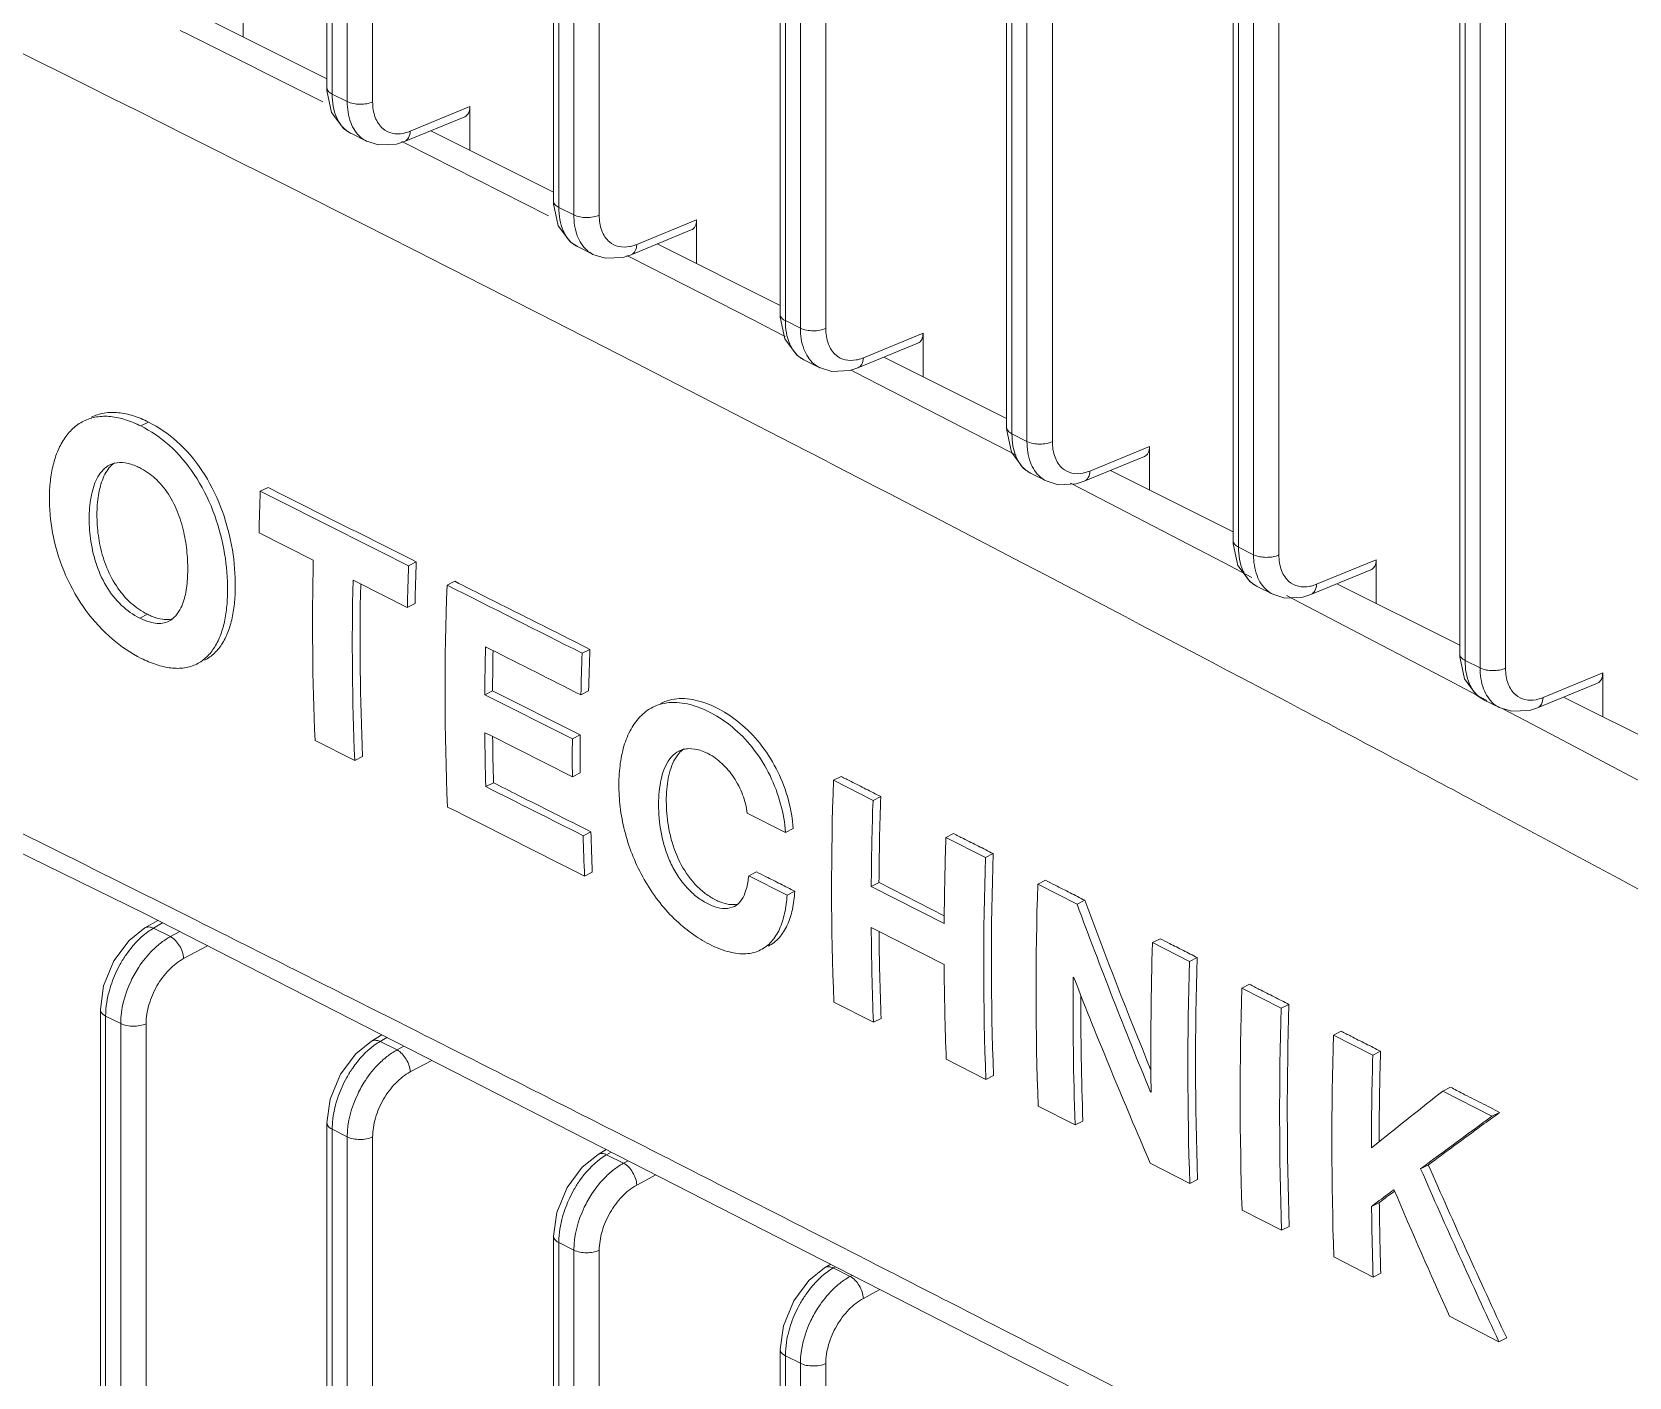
# Model space of a CAD drawing. Header units: millimetres. Extents: x 0 to 9253, y 0 to 2730.
# Drawn here: x 2723.43 to 2767.3, y 1989.2 to 2026.14 of the extents above; entities that cross this region are included whole.
import ezdxf

# ---------------------------------------------------------------- set-up
doc = ezdxf.new("R2010")
doc.units = ezdxf.units.MM
doc.layers.get('0').update_dxf_attribs({"lineweight": 13})

msp = doc.modelspace()

# ---------------------------------------------------------------- linework, layer by layer
at = {"lineweight": 9}
for p, q in [((2731.534, 2024.613), (2731.534, 2107.917)), ((2731.68, 2024.436), (2731.68, 2107.741)), ((2732.092, 2107.535), (2732.092, 2024.23)), ((2732.79, 2107.53), (2732.79, 2024.226)), ((2737.756, 2021.502), (2737.756, 2104.806)), ((2737.903, 2021.325), (2737.903, 2104.629)), ((2738.315, 2104.423), (2738.315, 2021.119)), ((2739.013, 2104.419), (2739.013, 2021.114)), ((2743.979, 2018.391), (2743.979, 2101.695)), ((2744.125, 2018.214), (2744.125, 2101.518)), ((2744.537, 2101.312), (2744.537, 2018.008)), ((2745.235, 2101.307), (2745.235, 2018.003)), ((2750.201, 2015.279), (2750.201, 2098.584)), ((2750.348, 2015.103), (2750.348, 2098.407)), ((2750.76, 2098.201), (2750.76, 2014.896)), ((2751.458, 2098.196), (2751.458, 2014.892)), ((2756.424, 2012.168), (2756.424, 2095.472)), ((2756.57, 2011.991), (2756.57, 2095.296)), ((2756.983, 2095.089), (2756.983, 2011.785)), ((2757.68, 2095.085), (2757.68, 2011.781)), ((2762.646, 2009.057), (2762.646, 2092.361)), ((2762.793, 2008.88), (2762.793, 2092.184)), ((2763.205, 2091.978), (2763.205, 2008.674)), ((2763.903, 2091.974), (2763.903, 2008.669)), ((2729.238, 2027.204), (2729.238, 2026.005)), ((2728.161, 2026.543), (2731.534, 2024.857)), ((2727.506, 2026.187), (2727.755, 2026.062)), ((2727.755, 2026.062), (2731.426, 2024.222)), ((2731.534, 2024.613), (2731.535, 2024.533)), ((2731.535, 2024.533), (2731.664, 2023.934)), ((2731.68, 2024.436), (2732.092, 2024.23)), ((2731.664, 2023.934), (2731.996, 2023.485)), ((2733.822, 2023.418), (2735.46, 2024.093)), ((2735.46, 2024.093), (2735.46, 2022.893)), ((2731.996, 2023.485), (2732.191, 2023.359)), ((2733.668, 2023.137), (2735.318, 2023.817)), ((2734.383, 2023.432), (2737.756, 2021.745)), ((2732.19, 2023.36), (2732.622, 2023.143)), ((2732.618, 2023.146), (2732.622, 2023.143)), ((2732.618, 2023.146), (2732.951, 2023.039)), ((2733.592, 2023.131), (2733.715, 2023.068)), ((2733.715, 2023.068), (2737.618, 2021.095)), ((2737.756, 2021.502), (2737.758, 2021.422)), ((2737.758, 2021.422), (2737.886, 2020.823)), ((2737.903, 2021.325), (2738.315, 2021.119)), ((2737.886, 2020.823), (2738.219, 2020.374)), ((2740.044, 2020.307), (2741.683, 2020.982)), ((2741.683, 2020.982), (2741.683, 2019.782)), ((2738.219, 2020.374), (2738.413, 2020.248)), ((2739.89, 2020.026), (2741.541, 2020.705)), ((2738.412, 2020.249), (2738.845, 2020.032)), ((2738.841, 2020.034), (2738.845, 2020.032)), ((2738.841, 2020.034), (2739.174, 2019.928)), ((2739.775, 2019.999), (2739.897, 2019.937)), ((2739.897, 2019.937), (2743.256, 2018.224)), ((2740.606, 2020.32), (2743.979, 2018.634)), ((2743.256, 2018.224), (2743.435, 2018.133)), ((2743.435, 2018.133), (2743.782, 2017.955)), ((2743.979, 2018.391), (2743.98, 2018.311)), ((2743.98, 2018.311), (2744.109, 2017.712)), ((2744.125, 2018.214), (2744.537, 2018.008)), ((2693.954, 2017.855), (2726.501, 2001.939)), ((2743.782, 2017.955), (2744.121, 2017.782)), ((2744.109, 2017.712), (2744.441, 2017.263)), ((2746.267, 2017.195), (2747.905, 2017.87)), ((2747.905, 2017.87), (2747.905, 2016.671)), ((2744.441, 2017.263), (2744.636, 2017.137)), ((2746.113, 2016.914), (2747.763, 2017.594)), ((2743.973, 2015.015), (2740.241, 2016.934)), ((2744.635, 2017.137), (2745.067, 2016.921)), ((2745.063, 2016.923), (2745.067, 2016.921)), ((2745.063, 2016.923), (2745.396, 2016.817)), ((2745.93, 2016.855), (2746.047, 2016.794)), ((2746.829, 2017.209), (2750.201, 2015.523)), ((2746.047, 2016.794), (2749.971, 2014.775)), ((2726.633, 2015.428), (2726.421, 2015.322)), ((2750.201, 2015.28), (2750.203, 2015.199)), ((2750.203, 2015.199), (2750.331, 2014.6)), ((2750.348, 2015.103), (2750.76, 2014.896)), ((2744.719, 2014.631), (2743.973, 2015.015)), ((2745.245, 2014.359), (2744.719, 2014.631)), ((2749.971, 2014.775), (2750.46, 2014.523)), ((2752.489, 2014.084), (2754.128, 2014.759)), ((2754.128, 2014.759), (2754.128, 2013.559)), ((2745.375, 2014.291), (2745.245, 2014.359)), ((2750.331, 2014.6), (2750.664, 2014.151)), ((2752.335, 2013.803), (2753.986, 2014.483)), ((2750.664, 2014.151), (2750.858, 2014.025)), ((2750.857, 2014.026), (2751.29, 2013.81)), ((2751.286, 2013.812), (2751.619, 2013.705)), ((2751.286, 2013.812), (2751.29, 2013.81)), ((2751.952, 2013.751), (2752.273, 2013.585)), ((2753.051, 2014.098), (2756.424, 2012.412)), ((2729.917, 2013.632), (2729.704, 2013.526)), ((2752.273, 2013.585), (2756.177, 2011.558)), ((2731.16, 2011.634), (2729.669, 2012.382)), ((2756.424, 2012.168), (2756.425, 2012.088)), ((2756.425, 2012.088), (2756.554, 2011.489)), ((2756.57, 2011.991), (2756.983, 2011.785)), ((2733.989, 2011.586), (2733.776, 2011.48)), ((2756.177, 2011.558), (2756.936, 2011.163)), ((2758.712, 2010.973), (2760.35, 2011.648)), ((2760.35, 2011.648), (2760.35, 2010.448)), ((2756.554, 2011.489), (2756.886, 2011.04)), ((2758.558, 2010.692), (2760.208, 2011.372)), ((2732.379, 2011.022), (2732.252, 2011.085)), ((2733.742, 2010.337), (2732.379, 2011.022)), ((2735.045, 2011.055), (2734.833, 2010.949)), ((2756.886, 2011.04), (2757.081, 2010.914)), ((2757.08, 2010.915), (2757.513, 2010.698)), ((2757.508, 2010.701), (2757.841, 2010.594)), ((2757.508, 2010.701), (2757.513, 2010.698)), ((2759.274, 2010.987), (2762.646, 2009.3)), ((2733.954, 2010.443), (2733.742, 2010.337)), ((2757.889, 2010.666), (2758.468, 2010.363)), ((2758.468, 2010.363), (2762.355, 2008.328)), ((2726.604, 2010.151), (2726.392, 2010.045)), ((2736.016, 2009.192), (2735.89, 2009.256)), ((2738.755, 2009.185), (2738.543, 2009.079)), ((2762.646, 2009.057), (2762.648, 2008.977)), ((2762.648, 2008.977), (2762.776, 2008.378)), ((2762.793, 2008.88), (2763.205, 2008.674)), ((2764.934, 2007.862), (2766.573, 2008.537)), ((2766.573, 2008.537), (2766.573, 2007.337)), ((2736.083, 2008.044), (2735.871, 2007.938)), ((2736.083, 2008.044), (2738.487, 2006.833)), ((2762.355, 2008.328), (2763.388, 2007.785)), ((2762.776, 2008.378), (2763.109, 2007.929)), ((2764.781, 2007.581), (2766.431, 2008.26)), ((2735.871, 2007.938), (2738.275, 2006.727)), ((2738.722, 2008.042), (2738.509, 2007.935)), ((2763.109, 2007.929), (2763.303, 2007.803)), ((2763.302, 2007.803), (2763.735, 2007.587)), ((2765.496, 2007.875), (2768.869, 2006.189)), ((2763.731, 2007.589), (2764.064, 2007.483)), ((2763.731, 2007.589), (2763.735, 2007.587)), ((2763.81, 2007.563), (2764.636, 2007.128)), ((2735.998, 2006.833), (2735.871, 2006.896)), ((2738.276, 2005.685), (2735.998, 2006.833)), ((2738.487, 2006.833), (2738.275, 2006.727)), ((2764.636, 2007.128), (2765.794, 2006.517)), ((2732.299, 2006.135), (2731.207, 2006.684)), ((2765.794, 2006.517), (2768.504, 2005.084)), ((2732.511, 2006.241), (2732.299, 2006.135)), ((2736.109, 2005.52), (2735.897, 2005.414)), ((2738.488, 2005.791), (2738.276, 2005.685)), ((2745.657, 2005.694), (2745.445, 2005.588)), ((2745.445, 2005.588), (2746.532, 2005.036)), ((2746.744, 2005.142), (2746.532, 2005.036)), ((2763.183, 2004.943), (2763.045, 2005.017)), ((2744.13, 2004.156), (2743.075, 2004.69)), ((2738.784, 2004.172), (2738.572, 2004.066)), ((2744.342, 2004.262), (2744.13, 2004.156)), ((2748.745, 2004.126), (2748.533, 2004.02)), ((2748.533, 2004.02), (2749.619, 2003.468)), ((2749.831, 2003.574), (2749.619, 2003.468)), ((2738.822, 2003.063), (2738.61, 2002.957)), ((2743.329, 2003.075), (2743.117, 2002.968)), ((2743.117, 2002.968), (2744.172, 2002.435)), ((2751.269, 2002.842), (2751.057, 2002.736)), ((2744.384, 2002.541), (2744.172, 2002.435)), ((2746.696, 2002.778), (2746.484, 2002.672)), ((2746.484, 2002.672), (2748.486, 2001.656)), ((2746.696, 2002.778), (2748.487, 2001.869)), ((2751.057, 2002.736), (2752.135, 2002.187)), ((2726.501, 2001.939), (2758.343, 1985.662)), ((2726.915, 2002.256), (2727.792, 2001.817)), ((2752.347, 2002.293), (2752.135, 2002.187)), ((2726.535, 2001.534), (2726.102, 2001.187)), ((2726.535, 2001.534), (2726.886, 2001.742)), ((2726.771, 2001.527), (2727.019, 2001.674)), ((2726.771, 2001.527), (2727.236, 2001.294)), ((2746.61, 2001.479), (2746.484, 2001.543)), ((2748.486, 2000.527), (2746.61, 2001.479)), ((2748.486, 2001.656), (2748.486, 2001.764)), ((2726.102, 2001.187), (2725.686, 2000.629)), ((2727.492, 2001.432), (2727.236, 2001.294)), ((2728.255, 2001.042), (2727.599, 2000.69)), ((2754.419, 2001.237), (2754.207, 2001.131)), ((2754.207, 2001.131), (2755.222, 2000.613)), ((2725.686, 2000.629), (2725.402, 1999.94)), ((2755.434, 2000.719), (2755.222, 2000.613)), ((2752.045, 2000.175), (2752.031, 2000.182)), ((2725.402, 1999.94), (2725.311, 1999.29)), ((2756.871, 1999.985), (2756.659, 1999.879)), ((2756.659, 1999.879), (2757.74, 1999.326)), ((2725.311, 1929.575), (2725.311, 1999.291)), ((2746.543, 1998.942), (2745.456, 1999.493)), ((2757.953, 1999.432), (2757.74, 1999.326)), ((2725.457, 1929.398), (2725.457, 1999.114)), ((2725.457, 1999.114), (2725.87, 1998.908)), ((2725.87, 1998.908), (2725.87, 1929.192)), ((2726.568, 1998.903), (2726.568, 1929.187)), ((2733.168, 1999.116), (2734.041, 1998.675)), ((2746.755, 1999.048), (2746.543, 1998.942)), ((2732.757, 1998.422), (2732.324, 1998.076)), ((2732.757, 1998.422), (2733.045, 1998.593)), ((2732.994, 1998.416), (2733.179, 1998.525)), ((2732.994, 1998.416), (2733.459, 1998.183)), ((2759.388, 1998.698), (2759.176, 1998.591)), ((2759.176, 1998.591), (2760.257, 1998.038)), ((2732.324, 1998.076), (2731.909, 1997.517)), ((2733.649, 1998.285), (2733.459, 1998.183)), ((2760.469, 1998.144), (2760.257, 1998.038)), ((2731.909, 1997.517), (2731.624, 1996.829)), ((2734.411, 1997.895), (2733.822, 1997.579)), ((2749.63, 1997.373), (2748.543, 1997.925)), ((2749.842, 1997.479), (2749.63, 1997.373)), ((2754.169, 1997.02), (2754.168, 1997.131)), ((2762.391, 1997.159), (2762.179, 1997.052)), ((2731.624, 1996.829), (2731.534, 1996.179)), ((2752.083, 1996.124), (2751.067, 1996.641)), ((2754.156, 1997.027), (2754.169, 1997.02)), ((2762.179, 1997.052), (2763.528, 1996.36)), ((2752.295, 1996.23), (2752.083, 1996.124)), ((2763.74, 1996.466), (2763.528, 1996.36)), ((2731.534, 1926.464), (2731.534, 1996.179)), ((2731.68, 1926.287), (2731.68, 1996.003)), ((2731.68, 1996.003), (2732.092, 1995.796)), ((2732.092, 1995.796), (2732.092, 1926.081)), ((2732.79, 1995.792), (2732.79, 1926.076)), ((2739.393, 1995.967), (2739.771, 1995.775)), ((2739.771, 1995.775), (2740.262, 1995.526)), ((2738.98, 1995.311), (2739.205, 1995.445)), ((2739.216, 1995.304), (2739.338, 1995.376)), ((2760.218, 1995.49), (2760.399, 1995.635)), ((2738.547, 1994.965), (2738.131, 1994.406)), ((2738.98, 1995.311), (2738.547, 1994.965)), ((2739.216, 1995.304), (2739.681, 1995.072)), ((2739.805, 1995.138), (2739.681, 1995.072)), ((2755.232, 1994.518), (2754.147, 1995.071)), ((2761.783, 1995.024), (2761.571, 1994.918)), ((2740.567, 1994.748), (2740.044, 1994.467)), ((2755.444, 1994.624), (2755.232, 1994.518)), ((2738.131, 1994.406), (2737.847, 1993.718)), ((2737.847, 1993.718), (2737.756, 1993.068)), ((2757.749, 1993.231), (2756.668, 1993.784)), ((2760.437, 1993.993), (2760.225, 1993.886)), ((2757.962, 1993.337), (2757.749, 1993.231)), ((2737.756, 1923.352), (2737.756, 1993.068)), ((2737.903, 1923.176), (2737.903, 1992.891)), ((2737.903, 1992.891), (2738.315, 1992.685)), ((2745.59, 1992.811), (2746.455, 1992.368)), ((2738.315, 1992.685), (2738.315, 1922.969)), ((2739.013, 1992.681), (2739.013, 1922.965)), ((2745.202, 1992.2), (2745.374, 1992.302)), ((2760.266, 1991.942), (2759.185, 1992.496)), ((2744.769, 1991.853), (2744.354, 1991.295)), ((2745.202, 1992.2), (2744.769, 1991.853)), ((2745.439, 1992.193), (2745.498, 1992.228)), ((2745.439, 1992.193), (2745.904, 1991.96)), ((2745.961, 1991.991), (2745.904, 1991.96)), ((2760.478, 1992.048), (2760.266, 1991.942)), ((2746.723, 1991.601), (2746.267, 1991.356)), ((2744.354, 1991.295), (2744.069, 1990.606)), ((2744.069, 1990.606), (2743.979, 1989.956)), ((2763.722, 1990.168), (2762.366, 1990.865)), ((2763.935, 1990.275), (2763.722, 1990.168)), ((2743.979, 1920.241), (2743.979, 1989.957)), ((2744.125, 1989.78), (2744.537, 1989.574)), ((2744.125, 1920.064), (2744.125, 1989.78)), ((2751.759, 1989.647), (2752.62, 1989.203)), ((2744.537, 1989.574), (2744.537, 1919.858)), ((2745.235, 1989.569), (2745.235, 1919.854))]:
    msp.add_line(p, q, dxfattribs=at)
for points in [[(2732.951, 2023.039), (2733.446, 2023.064), (2733.668, 2023.137)], [(2739.174, 2019.928), (2739.668, 2019.953), (2739.89, 2020.026)], [(2745.396, 2016.817), (2745.891, 2016.842), (2746.113, 2016.914)], [(2751.619, 2013.705), (2752.113, 2013.73), (2752.335, 2013.803)], [(2757.841, 2010.594), (2758.336, 2010.619), (2758.558, 2010.692)], [(2764.064, 2007.483), (2764.558, 2007.508), (2764.781, 2007.581)]]:
    msp.add_lwpolyline(points, dxfattribs=at)
for centre, radius, start, end in [((1990.772, 553.751), 1643.962, 63.124876, 64.846477), ((2732.515, 2024.01), 0.727, 235.4868, 243.4173), ((2732.979, 2023.853), 0.794, 229.521, 243.0022), ((2007.942, 587.946), 1605.699, 62.866673, 63.119822), ((2738.738, 2020.899), 0.727, 235.4868, 243.4173), ((2739.201, 2020.742), 0.794, 229.521, 243.0022), ((2744.96, 2017.788), 0.727, 235.4868, 243.4173), ((2745.424, 2017.631), 0.794, 229.521, 243.0022), ((2007.628, 587.339), 1606.382, 62.140619, 62.660612), ((2751.183, 2014.676), 0.727, 235.4868, 243.4173), ((2751.646, 2014.519), 0.794, 229.521, 243.0022), ((2807.526, 2010.559), 77.878, 177.81673, 178.6587), ((2804.517, 2009.857), 73.378, 178.61227, 182.47829), ((2812.628, 2008.621), 78.696, 177.84022, 178.67326), ((2812.617, 2008.508), 78.896, 177.84128, 178.67219), ((2807.245, 2009.322), 75.014, 178.65277, 182.43454), ((2805.903, 2009.41), 73.459, 178.77611, 182.47232), ((2809.81, 2008.048), 75.033, 177.78435, 182.43902), ((2757.405, 2011.565), 0.727, 235.4868, 243.4173), ((2757.869, 2011.408), 0.794, 229.521, 243.0022), ((2814.147, 2007.459), 78.278, 178.68501, 179.64959), ((2814.018, 2007.57), 77.937, 178.83762, 179.65132), ((2819.171, 2006.109), 80.682, 177.89069, 178.70287), ((2819.185, 2006.221), 80.484, 177.88969, 178.70387), ((2763.628, 2008.454), 0.727, 235.4868, 243.4173), ((2764.091, 2008.297), 0.794, 229.521, 243.0022), ((1999.386, 571.766), 1624.002, 61.950576, 62.140284), ((2810.511, 2007.454), 74.642, 180.42829, 181.56645), ((2810.094, 2007.548), 74.013, 180.58852, 181.57048), ((2823.981, 2006.37), 85.495, 179.68976, 180.3879), ((2816.598, 2006.259), 78.325, 179.65781, 180.41985), ((2827.113, 2002.687), 81.719, 177.96566, 182.23957), ((2832.824, 2002.088), 86.343, 178.04319, 179.61262), ((2832.561, 2002.204), 85.868, 178.03885, 179.61697), ((1617.129, -215.121), 2479.594, 63.412261, 63.549682), ((1980.612, 536.608), 1663.858, 61.602281, 61.943918), ((2811.704, 2006.139), 72.946, 181.54525, 182.41681), ((2811.839, 2006.045), 73.294, 181.54732, 182.41474), ((2836.52, 2001.08), 88.036, 178.08604, 179.55448), ((2837.149, 2000.569), 87.577, 178.10351, 182.0916), ((2835.831, 2000.673), 86.049, 178.06808, 182.12703), ((2838.782, 1999.835), 87.773, 178.10596, 182.08522), ((2891.852, 2053.925), 148.989, 200.3199, 202.45134), ((2891.49, 2053.814), 148.375, 200.3182, 202.25113), ((1623.359, -202.642), 2465.647, 63.249336, 63.389138), ((2827.518, 2002.084), 81.036, 180.3825, 182.22214), ((2826.799, 2002.167), 80.105, 180.52473, 182.23171), ((2848.602, 1998.213), 94.44, 178.22972, 180.65658), ((2850.82, 1997.714), 95.642, 178.26327, 181.91523), ((2849.504, 1997.818), 94.114, 178.23362, 181.94489), ((2728.759, 1998.914), 3.325, 150.8427, 155.6758), ((2830.714, 2001.05), 82.23, 180.36423, 182.17762), ((2841.062, 1999.301), 89.036, 179.43316, 182.04489), ((2896.54, 2056.719), 155.165, 201.37142, 203.4096), ((2853.293, 1996.978), 96.678, 178.28041, 181.89328), ((2839.767, 1999.382), 87.528, 179.80522, 182.0635), ((2858.136, 1996.427), 100.437, 178.34612, 181.82379), ((2856.819, 1996.531), 98.909, 178.31925, 181.85066), ((1619.595, -210.108), 2474.008, 63.08778, 63.226688), ((2861.132, 1995.69), 101.997, 178.37007, 181.79461), ((2868.294, 1995.102), 108.077, 178.44365, 179.79446), ((2868.051, 1995.215), 107.622, 178.44076, 179.76333), ((2734.981, 1995.803), 3.325, 150.8427, 155.6758), ((3070.18, 1608.402), 495.897, 128.39639, 128.65938), ((3147.225, 1473.601), 648.46, 126.278105, 126.492924), ((1615.648, -217.885), 2482.729, 62.927285, 63.065281), ((2955.588, 2079.954), 211.834, 203.66738, 205.07771), ((2955.812, 2080.065), 211.848, 203.66743, 205.07767), ((2741.204, 1992.691), 3.325, 150.8427, 155.6758), ((2943.984, 2072.664), 199.189, 203.15328, 204.24633), ((2862.304, 1995.078), 102.087, 180.66875, 181.76018), ((2861.917, 1995.171), 101.488, 180.66553, 181.7634), ((1611.51, -225.98), 2491.82, 62.767874, 62.904937), ((2747.426, 1989.58), 3.325, 150.8427, 155.6758), ((1607.218, -234.32), 2501.2, 62.613036, 62.745678)]:
    msp.add_arc(centre, radius, start, end, dxfattribs=at)
for centre in [(2735.107, 2024.27), (2741.329, 2021.159), (2747.552, 2018.048), (2753.774, 2014.937), (2759.997, 2011.825), (2766.219, 2008.714)]:
    msp.add_ellipse(centre, major_axis=(-0.224, 0.448), ratio=0.611425, start_param=-3.185781, end_param=-2.255396, dxfattribs=at)
for points, knots in [([(2731.533, 2024.613), (2731.533, 2024.579), (2731.571, 2024.5), (2731.64, 2024.457), (2731.68, 2024.436)], [0, 0, 0, 0, 0.433638, 1, 1, 1, 1]), ([(2731.895, 2023.622), (2731.859, 2023.675), (2731.722, 2023.925), (2731.68, 2024.217), (2731.68, 2024.436)], [0, 0, 0, 0, 0.224494, 1, 1, 1, 1]), ([(2732.092, 2024.23), (2732.198, 2024.178), (2732.386, 2024.148), (2732.622, 2024.167), (2732.74, 2024.199), (2732.79, 2024.226)], [0, 0, 0, 0, 0.496425, 0.761892, 1, 1, 1, 1]), ([(2732.092, 2024.23), (2732.092, 2024.036), (2732.139, 2023.674), (2732.339, 2023.355), (2732.463, 2023.249)], [0, 0, 0, 0, 0.543008, 1, 1, 1, 1]), ([(2732.79, 2024.226), (2732.79, 2024.08), (2732.826, 2023.808), (2732.976, 2023.569), (2733.07, 2023.489)], [0, 0, 0, 0, 0.542318, 1, 1, 1, 1]), ([(2732.103, 2023.411), (2732.083, 2023.425), (2732.004, 2023.485), (2731.937, 2023.561), (2731.895, 2023.622)], [0, 0, 0, 0, 0.243632, 1, 1, 1, 1]), ([(2733.07, 2023.489), (2733.142, 2023.428), (2733.325, 2023.336), (2733.528, 2023.34), (2733.627, 2023.359)], [0, 0, 0, 0, 0.482954, 1, 1, 1, 1]), ([(2733.627, 2023.359), (2733.643, 2023.362), (2733.709, 2023.377), (2733.774, 2023.398), (2733.822, 2023.418)], [0, 0, 0, 0, 0.242184, 1, 1, 1, 1]), ([(2733.822, 2023.418), (2733.819, 2023.357), (2733.798, 2023.243), (2733.714, 2023.156), (2733.668, 2023.137)], [0, 0, 0, 0, 0.552524, 1, 1, 1, 1]), ([(2737.756, 2021.502), (2737.756, 2021.468), (2737.793, 2021.389), (2737.862, 2021.345), (2737.903, 2021.325)], [0, 0, 0, 0, 0.433638, 1, 1, 1, 1]), ([(2738.117, 2020.511), (2738.081, 2020.564), (2737.945, 2020.814), (2737.903, 2021.106), (2737.903, 2021.325)], [0, 0, 0, 0, 0.224494, 1, 1, 1, 1]), ([(2738.315, 2021.119), (2738.421, 2021.066), (2738.608, 2021.037), (2738.845, 2021.055), (2738.963, 2021.088), (2739.013, 2021.114)], [0, 0, 0, 0, 0.496425, 0.761892, 1, 1, 1, 1]), ([(2738.315, 2021.119), (2738.315, 2020.925), (2738.362, 2020.562), (2738.561, 2020.244), (2738.686, 2020.138)], [0, 0, 0, 0, 0.543008, 1, 1, 1, 1]), ([(2739.013, 2021.114), (2739.013, 2020.969), (2739.048, 2020.696), (2739.199, 2020.457), (2739.292, 2020.378)], [0, 0, 0, 0, 0.542318, 1, 1, 1, 1]), ([(2738.325, 2020.3), (2738.306, 2020.313), (2738.226, 2020.374), (2738.16, 2020.449), (2738.117, 2020.511)], [0, 0, 0, 0, 0.243632, 1, 1, 1, 1]), ([(2739.292, 2020.378), (2739.364, 2020.316), (2739.547, 2020.225), (2739.75, 2020.229), (2739.85, 2020.248)], [0, 0, 0, 0, 0.482954, 1, 1, 1, 1]), ([(2739.85, 2020.248), (2739.866, 2020.251), (2739.932, 2020.265), (2739.997, 2020.287), (2740.044, 2020.307)], [0, 0, 0, 0, 0.242184, 1, 1, 1, 1]), ([(2740.044, 2020.307), (2740.041, 2020.245), (2740.02, 2020.132), (2739.936, 2020.045), (2739.89, 2020.026)], [0, 0, 0, 0, 0.552524, 1, 1, 1, 1]), ([(2743.979, 2018.391), (2743.979, 2018.356), (2744.016, 2018.278), (2744.085, 2018.234), (2744.125, 2018.214)], [0, 0, 0, 0, 0.433638, 1, 1, 1, 1]), ([(2744.34, 2017.4), (2744.304, 2017.452), (2744.167, 2017.702), (2744.125, 2017.994), (2744.125, 2018.214)], [0, 0, 0, 0, 0.224494, 1, 1, 1, 1]), ([(2744.537, 2018.008), (2744.643, 2017.955), (2744.831, 2017.925), (2745.067, 2017.944), (2745.185, 2017.976), (2745.235, 2018.003)], [0, 0, 0, 0, 0.496425, 0.761892, 1, 1, 1, 1]), ([(2744.537, 2018.008), (2744.537, 2017.813), (2744.584, 2017.451), (2744.784, 2017.133), (2744.908, 2017.027)], [0, 0, 0, 0, 0.543008, 1, 1, 1, 1]), ([(2745.235, 2018.003), (2745.235, 2017.857), (2745.271, 2017.585), (2745.421, 2017.346), (2745.515, 2017.266)], [0, 0, 0, 0, 0.542318, 1, 1, 1, 1]), ([(2744.548, 2017.188), (2744.528, 2017.202), (2744.449, 2017.262), (2744.382, 2017.338), (2744.34, 2017.4)], [0, 0, 0, 0, 0.243632, 1, 1, 1, 1]), ([(2745.515, 2017.266), (2745.587, 2017.205), (2745.77, 2017.113), (2745.973, 2017.117), (2746.072, 2017.136)], [0, 0, 0, 0, 0.482954, 1, 1, 1, 1]), ([(2746.072, 2017.136), (2746.088, 2017.139), (2746.154, 2017.154), (2746.219, 2017.176), (2746.267, 2017.195)], [0, 0, 0, 0, 0.242184, 1, 1, 1, 1]), ([(2746.267, 2017.195), (2746.264, 2017.134), (2746.243, 2017.021), (2746.159, 2016.933), (2746.113, 2016.914)], [0, 0, 0, 0, 0.552524, 1, 1, 1, 1]), ([(2724.85, 2015.453), (2724.961, 2015.509), (2725.208, 2015.588), (2725.607, 2015.594), (2726.019, 2015.502), (2726.287, 2015.389), (2726.421, 2015.322)], [0, 0, 0, 0, 0.228822, 0.467969, 0.724419, 1, 1, 1, 1]), ([(2725.062, 2015.559), (2725.173, 2015.615), (2725.42, 2015.694), (2725.819, 2015.7), (2726.231, 2015.608), (2726.499, 2015.496), (2726.633, 2015.428)], [0, 0, 0, 0, 0.228816, 0.467961, 0.724526, 1, 1, 1, 1]), ([(2726.433, 2008.938), (2726.15, 2009.08), (2725.585, 2009.461), (2724.873, 2010.241), (2724.327, 2011.199), (2723.992, 2012.23), (2723.896, 2013.094), (2723.922, 2013.744), (2723.992, 2014.193), (2724.116, 2014.603), (2724.298, 2014.962), (2724.539, 2015.257), (2724.743, 2015.4), (2724.85, 2015.453)], [0, 0, 0, 0, 0.122915, 0.260851, 0.405686, 0.546884, 0.678366, 0.740018, 0.798614, 0.853748, 0.905305, 0.953695, 1, 1, 1, 1]), ([(2726.421, 2015.322), (2726.703, 2015.182), (2727.259, 2014.797), (2727.937, 2013.994), (2728.434, 2013.013), (2728.728, 2011.967), (2728.816, 2011.1), (2728.799, 2010.449), (2728.741, 2010.005), (2728.633, 2009.602), (2728.47, 2009.253), (2728.25, 2008.969), (2728.061, 2008.833), (2727.962, 2008.783)], [0, 0, 0, 0, 0.123383, 0.261537, 0.40772, 0.551297, 0.685216, 0.747598, 0.806239, 0.86056, 0.91043, 0.956411, 1, 1, 1, 1]), ([(2726.633, 2015.428), (2726.915, 2015.288), (2727.471, 2014.903), (2728.149, 2014.101), (2728.646, 2013.119), (2728.94, 2012.073), (2729.029, 2011.206), (2729.011, 2010.556), (2728.953, 2010.111), (2728.845, 2009.709), (2728.682, 2009.359), (2728.462, 2009.075), (2728.273, 2008.939), (2728.174, 2008.889)], [0, 0, 0, 0, 0.123367, 0.261497, 0.407672, 0.551283, 0.685194, 0.747617, 0.806227, 0.860546, 0.910438, 0.956422, 1, 1, 1, 1]), ([(2750.201, 2015.28), (2750.201, 2015.245), (2750.238, 2015.167), (2750.307, 2015.123), (2750.348, 2015.103)], [0, 0, 0, 0, 0.433638, 1, 1, 1, 1]), ([(2750.562, 2014.289), (2750.526, 2014.341), (2750.39, 2014.591), (2750.348, 2014.883), (2750.348, 2015.103)], [0, 0, 0, 0, 0.224494, 1, 1, 1, 1]), ([(2750.76, 2014.896), (2750.866, 2014.844), (2751.053, 2014.814), (2751.29, 2014.833), (2751.408, 2014.865), (2751.458, 2014.892)], [0, 0, 0, 0, 0.496425, 0.761892, 1, 1, 1, 1]), ([(2750.76, 2014.896), (2750.76, 2014.702), (2750.807, 2014.34), (2751.006, 2014.021), (2751.131, 2013.915)], [0, 0, 0, 0, 0.543008, 1, 1, 1, 1]), ([(2751.458, 2014.892), (2751.458, 2014.746), (2751.493, 2014.474), (2751.644, 2014.235), (2751.737, 2014.155)], [0, 0, 0, 0, 0.542318, 1, 1, 1, 1]), ([(2725.568, 2014.251), (2725.501, 2014.218), (2725.376, 2014.123), (2725.235, 2013.927), (2725.133, 2013.692), (2725.037, 2013.334), (2724.991, 2012.839), (2725.026, 2012.211), (2725.168, 2011.556), (2725.442, 2010.92), (2725.854, 2010.388), (2726.212, 2010.135), (2726.392, 2010.045)], [0, 0, 0, 0, 0.046051, 0.094828, 0.147243, 0.203069, 0.323032, 0.452102, 0.589931, 0.73454, 0.875631, 1, 1, 1, 1]), ([(2725.705, 2014.313), (2725.688, 2014.301), (2725.622, 2014.251), (2725.564, 2014.189), (2725.527, 2014.139)], [0, 0, 0, 0, 0.244993, 1, 1, 1, 1]), ([(2726.147, 2014.273), (2726.048, 2014.303), (2725.851, 2014.339), (2725.652, 2014.293), (2725.568, 2014.251)], [0, 0, 0, 0, 0.522924, 1, 1, 1, 1]), ([(2726.383, 2014.176), (2726.364, 2014.186), (2726.287, 2014.223), (2726.207, 2014.254), (2726.147, 2014.273)], [0, 0, 0, 0, 0.25677, 1, 1, 1, 1]), ([(2750.771, 2014.077), (2750.751, 2014.091), (2750.672, 2014.151), (2750.605, 2014.227), (2750.562, 2014.289)], [0, 0, 0, 0, 0.243632, 1, 1, 1, 1]), ([(2725.527, 2014.139), (2725.435, 2014.017), (2725.305, 2013.714), (2725.219, 2013.214), (2725.21, 2012.663), (2725.279, 2012.08), (2725.445, 2011.484), (2725.726, 2010.92), (2726.117, 2010.454), (2726.441, 2010.232), (2726.604, 2010.151)], [0, 0, 0, 0, 0.10101, 0.213679, 0.335212, 0.464515, 0.601507, 0.743243, 0.879452, 1, 1, 1, 1]), ([(2727.524, 2010.325), (2727.588, 2010.458), (2727.675, 2010.764), (2727.719, 2011.254), (2727.706, 2011.787), (2727.627, 2012.347), (2727.467, 2012.917), (2727.205, 2013.453), (2726.84, 2013.892), (2726.536, 2014.1), (2726.383, 2014.176)], [0, 0, 0, 0, 0.102675, 0.217137, 0.340303, 0.471079, 0.608553, 0.748713, 0.881728, 1, 1, 1, 1]), ([(2751.737, 2014.155), (2751.809, 2014.094), (2751.993, 2014.002), (2752.195, 2014.006), (2752.295, 2014.025)], [0, 0, 0, 0, 0.482954, 1, 1, 1, 1]), ([(2752.295, 2014.025), (2752.311, 2014.028), (2752.377, 2014.043), (2752.442, 2014.064), (2752.489, 2014.084)], [0, 0, 0, 0, 0.242184, 1, 1, 1, 1]), ([(2752.489, 2014.084), (2752.487, 2014.023), (2752.466, 2013.909), (2752.381, 2013.822), (2752.335, 2013.803)], [0, 0, 0, 0, 0.552524, 1, 1, 1, 1]), ([(2729.917, 2013.632), (2730.256, 2013.462), (2730.933, 2013.119), (2731.953, 2012.609), (2732.972, 2012.1), (2733.65, 2011.757), (2733.989, 2011.586)], [0, 0, 0, 0, 0.2498, 0.499988, 0.750226, 1, 1, 1, 1]), ([(2756.424, 2012.168), (2756.424, 2012.134), (2756.461, 2012.055), (2756.53, 2012.011), (2756.57, 2011.991)], [0, 0, 0, 0, 0.433638, 1, 1, 1, 1]), ([(2756.785, 2011.177), (2756.749, 2011.23), (2756.612, 2011.48), (2756.57, 2011.772), (2756.57, 2011.991)], [0, 0, 0, 0, 0.224494, 1, 1, 1, 1]), ([(2756.983, 2011.785), (2757.088, 2011.733), (2757.276, 2011.703), (2757.512, 2011.721), (2757.63, 2011.754), (2757.68, 2011.781)], [0, 0, 0, 0, 0.496425, 0.761892, 1, 1, 1, 1]), ([(2756.983, 2011.785), (2756.983, 2011.591), (2757.029, 2011.229), (2757.229, 2010.91), (2757.353, 2010.804)], [0, 0, 0, 0, 0.543008, 1, 1, 1, 1]), ([(2757.68, 2011.781), (2757.68, 2011.635), (2757.716, 2011.363), (2757.866, 2011.124), (2757.96, 2011.044)], [0, 0, 0, 0, 0.542318, 1, 1, 1, 1]), ([(2756.993, 2010.966), (2756.973, 2010.98), (2756.894, 2011.04), (2756.827, 2011.115), (2756.785, 2011.177)], [0, 0, 0, 0, 0.243632, 1, 1, 1, 1]), ([(2735.045, 2011.055), (2735.354, 2010.899), (2735.971, 2010.584), (2736.9, 2010.12), (2737.83, 2009.655), (2738.447, 2009.341), (2738.755, 2009.185)], [0, 0, 0, 0, 0.24964, 0.499989, 0.750384, 1, 1, 1, 1]), ([(2757.96, 2011.044), (2758.032, 2010.983), (2758.215, 2010.891), (2758.418, 2010.895), (2758.517, 2010.914)], [0, 0, 0, 0, 0.482954, 1, 1, 1, 1]), ([(2758.517, 2010.914), (2758.533, 2010.917), (2758.6, 2010.932), (2758.664, 2010.953), (2758.712, 2010.973)], [0, 0, 0, 0, 0.242184, 1, 1, 1, 1]), ([(2758.712, 2010.973), (2758.709, 2010.911), (2758.688, 2010.798), (2758.604, 2010.711), (2758.558, 2010.692)], [0, 0, 0, 0, 0.552524, 1, 1, 1, 1]), ([(2727.195, 2009.961), (2727.266, 2009.997), (2727.399, 2010.104), (2727.487, 2010.247), (2727.524, 2010.325)], [0, 0, 0, 0, 0.480854, 1, 1, 1, 1]), ([(2726.392, 2010.045), (2726.462, 2010.01), (2726.601, 2009.95), (2726.812, 2009.897), (2727.015, 2009.895), (2727.14, 2009.933), (2727.195, 2009.961)], [0, 0, 0, 0, 0.281483, 0.540643, 0.777667, 1, 1, 1, 1]), ([(2726.604, 2010.151), (2726.639, 2010.133), (2726.772, 2010.071), (2726.915, 2010.026), (2727.022, 2010.012)], [0, 0, 0, 0, 0.264775, 1, 1, 1, 1]), ([(2727.022, 2010.012), (2727.048, 2010.009), (2727.145, 2010), (2727.244, 2010.01), (2727.312, 2010.03)], [0, 0, 0, 0, 0.261942, 1, 1, 1, 1]), ([(2727.962, 2008.783), (2727.857, 2008.731), (2727.62, 2008.658), (2727.236, 2008.661), (2726.832, 2008.758), (2726.567, 2008.871), (2726.433, 2008.938)], [0, 0, 0, 0, 0.221535, 0.457982, 0.717134, 1, 1, 1, 1]), ([(2762.646, 2009.057), (2762.646, 2009.023), (2762.684, 2008.944), (2762.752, 2008.9), (2762.793, 2008.88)], [0, 0, 0, 0, 0.433638, 1, 1, 1, 1]), ([(2763.007, 2008.066), (2762.971, 2008.119), (2762.835, 2008.369), (2762.793, 2008.661), (2762.793, 2008.88)], [0, 0, 0, 0, 0.224494, 1, 1, 1, 1]), ([(2763.205, 2008.674), (2763.311, 2008.621), (2763.498, 2008.592), (2763.735, 2008.61), (2763.853, 2008.643), (2763.903, 2008.669)], [0, 0, 0, 0, 0.496425, 0.761892, 1, 1, 1, 1]), ([(2763.205, 2008.674), (2763.205, 2008.48), (2763.252, 2008.117), (2763.451, 2007.799), (2763.576, 2007.693)], [0, 0, 0, 0, 0.543008, 1, 1, 1, 1]), ([(2763.903, 2008.669), (2763.903, 2008.524), (2763.938, 2008.251), (2764.089, 2008.012), (2764.182, 2007.933)], [0, 0, 0, 0, 0.542318, 1, 1, 1, 1]), ([(2763.216, 2007.855), (2763.196, 2007.868), (2763.117, 2007.929), (2763.05, 2008.004), (2763.007, 2008.066)], [0, 0, 0, 0, 0.243632, 1, 1, 1, 1]), ([(2740.484, 2007.595), (2740.643, 2007.675), (2741.016, 2007.764), (2741.602, 2007.669), (2742.194, 2007.406), (2742.775, 2006.992), (2743.301, 2006.423), (2743.728, 2005.726), (2744.016, 2004.957), (2744.109, 2004.419), (2744.13, 2004.156)], [0, 0, 0, 0, 0.093588, 0.195209, 0.30807, 0.43256, 0.569033, 0.714239, 0.860676, 1, 1, 1, 1]), ([(2740.697, 2007.701), (2740.775, 2007.741), (2740.944, 2007.803), (2741.313, 2007.854), (2741.814, 2007.777), (2742.404, 2007.513), (2742.985, 2007.099), (2743.512, 2006.53), (2743.94, 2005.834), (2744.228, 2005.063), (2744.321, 2004.526), (2744.342, 2004.262)], [0, 0, 0, 0, 0.046421, 0.093915, 0.195355, 0.308098, 0.43248, 0.568903, 0.714172, 0.860675, 1, 1, 1, 1]), ([(2764.182, 2007.933), (2764.255, 2007.871), (2764.438, 2007.78), (2764.64, 2007.784), (2764.74, 2007.803)], [0, 0, 0, 0, 0.482954, 1, 1, 1, 1]), ([(2764.74, 2007.803), (2764.756, 2007.806), (2764.822, 2007.82), (2764.887, 2007.842), (2764.934, 2007.862)], [0, 0, 0, 0, 0.242184, 1, 1, 1, 1]), ([(2764.934, 2007.862), (2764.932, 2007.8), (2764.911, 2007.687), (2764.827, 2007.599), (2764.781, 2007.581)], [0, 0, 0, 0, 0.552524, 1, 1, 1, 1]), ([(2743.445, 2000.928), (2743.321, 2000.866), (2743.028, 2000.796), (2742.562, 2000.858), (2742.08, 2001.048), (2741.59, 2001.339), (2741.11, 2001.729), (2740.665, 2002.216), (2740.277, 2002.781), (2739.867, 2003.595), (2739.619, 2004.46), (2739.541, 2005.312), (2739.561, 2005.905), (2739.654, 2006.454), (2739.834, 2006.94), (2740.105, 2007.339), (2740.352, 2007.529), (2740.484, 2007.595)], [0, 0, 0, 0, 0.04533, 0.095368, 0.151651, 0.213674, 0.281032, 0.353224, 0.4285, 0.504471, 0.65063, 0.718949, 0.783639, 0.844256, 0.900266, 0.951729, 1, 1, 1, 1]), ([(2741.206, 2006.393), (2741.127, 2006.353), (2740.978, 2006.235), (2740.824, 2005.987), (2740.723, 2005.691), (2740.663, 2005.362), (2740.638, 2005.01), (2740.649, 2004.508), (2740.731, 2003.989), (2740.897, 2003.475), (2741.079, 2003.096), (2741.31, 2002.751), (2741.583, 2002.466), (2741.877, 2002.25), (2742.172, 2002.105), (2742.461, 2002.05), (2742.646, 2002.086), (2742.723, 2002.125)], [0, 0, 0, 0, 0.047576, 0.0988, 0.154687, 0.214559, 0.277741, 0.34373, 0.483623, 0.557576, 0.633222, 0.708198, 0.779097, 0.844307, 0.902872, 0.954159, 1, 1, 1, 1]), ([(2741.213, 2006.343), (2741.093, 2006.211), (2740.972, 2005.947), (2740.891, 2005.573), (2740.845, 2005.146), (2740.857, 2004.698), (2740.924, 2004.239), (2741.038, 2003.758), (2741.278, 2003.177), (2741.659, 2002.684), (2742.025, 2002.4), (2742.294, 2002.251), (2742.559, 2002.168), (2742.736, 2002.17), (2742.815, 2002.188)], [0, 0, 0, 0, 0.102917, 0.160457, 0.22108, 0.349804, 0.417778, 0.48821, 0.634345, 0.776783, 0.841333, 0.900436, 0.953194, 1, 1, 1, 1]), ([(2741.775, 2006.412), (2741.678, 2006.442), (2741.529, 2006.469), (2741.335, 2006.446), (2741.247, 2006.413), (2741.206, 2006.393)], [0, 0, 0, 0, 0.521867, 0.764264, 1, 1, 1, 1]), ([(2741.333, 2006.449), (2741.301, 2006.426), (2741.26, 2006.391), (2741.222, 2006.353), (2741.213, 2006.343)], [0, 0, 0, 0, 0.746345, 1, 1, 1, 1]), ([(2742.012, 2006.315), (2741.992, 2006.325), (2741.915, 2006.362), (2741.835, 2006.393), (2741.775, 2006.412)], [0, 0, 0, 0, 0.257039, 1, 1, 1, 1]), ([(2743.075, 2004.69), (2743.058, 2004.861), (2742.966, 2005.204), (2742.728, 2005.668), (2742.407, 2006.053), (2742.146, 2006.246), (2742.012, 2006.315)], [0, 0, 0, 0, 0.257048, 0.522402, 0.774495, 1, 1, 1, 1]), ([(2736.109, 2005.52), (2736.332, 2005.408), (2736.888, 2005.124), (2737.783, 2004.68), (2738.45, 2004.34), (2738.784, 2004.172)], [0, 0, 0, 0, 0.249633, 0.625347, 1, 1, 1, 1]), ([(2745.657, 2005.694), (2745.747, 2005.648), (2745.973, 2005.531), (2746.338, 2005.351), (2746.608, 2005.211), (2746.744, 2005.142)], [0, 0, 0, 0, 0.249331, 0.625627, 1, 1, 1, 1]), ([(2748.745, 2004.126), (2748.835, 2004.08), (2749.061, 2003.962), (2749.425, 2003.784), (2749.696, 2003.643), (2749.831, 2003.574)], [0, 0, 0, 0, 0.249231, 0.625721, 1, 1, 1, 1]), ([(2743.012, 2002.485), (2743.026, 2002.522), (2743.078, 2002.679), (2743.105, 2002.843), (2743.117, 2002.968)], [0, 0, 0, 0, 0.236573, 1, 1, 1, 1]), ([(2743.329, 2003.075), (2743.417, 2003.03), (2743.636, 2002.917), (2743.989, 2002.743), (2744.252, 2002.608), (2744.384, 2002.541)], [0, 0, 0, 0, 0.249447, 0.625518, 1, 1, 1, 1]), ([(2751.269, 2002.842), (2751.359, 2002.797), (2751.582, 2002.679), (2751.944, 2002.502), (2752.213, 2002.362), (2752.347, 2002.293)], [0, 0, 0, 0, 0.249149, 0.625798, 1, 1, 1, 1]), ([(2742.723, 2002.125), (2742.789, 2002.158), (2742.912, 2002.266), (2742.983, 2002.409), (2743.012, 2002.485)], [0, 0, 0, 0, 0.474827, 1, 1, 1, 1]), ([(2744.172, 2002.435), (2744.161, 2002.267), (2744.121, 2001.949), (2743.986, 2001.509), (2743.767, 2001.152), (2743.557, 2000.984), (2743.445, 2000.928)], [0, 0, 0, 0, 0.288759, 0.550371, 0.784346, 1, 1, 1, 1]), ([(2744.384, 2002.541), (2744.373, 2002.374), (2744.333, 2002.055), (2744.198, 2001.616), (2743.98, 2001.258), (2743.769, 2001.091), (2743.657, 2001.034)], [0, 0, 0, 0, 0.288679, 0.550327, 0.784298, 1, 1, 1, 1]), ([(2726.535, 2001.534), (2726.567, 2001.553), (2726.652, 2001.57), (2726.732, 2001.546), (2726.771, 2001.527)], [0, 0, 0, 0, 0.45944, 1, 1, 1, 1]), ([(2725.855, 2000.534), (2725.905, 2000.624), (2726.111, 2000.956), (2726.38, 2001.252), (2726.612, 2001.422)], [0, 0, 0, 0, 0.264322, 1, 1, 1, 1]), ([(2726.897, 2001.061), (2726.848, 2001.019), (2726.649, 2000.837), (2726.479, 2000.625), (2726.366, 2000.454)], [0, 0, 0, 0, 0.240639, 1, 1, 1, 1]), ([(2727.236, 2001.294), (2727.207, 2001.278), (2727.088, 2001.209), (2726.977, 2001.128), (2726.897, 2001.061)], [0, 0, 0, 0, 0.24092, 1, 1, 1, 1]), ([(2727.599, 2000.69), (2727.593, 2000.813), (2727.508, 2001.049), (2727.341, 2001.239), (2727.236, 2001.294)], [0, 0, 0, 0, 0.511053, 1, 1, 1, 1]), ([(2754.419, 2001.237), (2754.503, 2001.194), (2754.714, 2001.083), (2755.055, 2000.916), (2755.308, 2000.783), (2755.434, 2000.719)], [0, 0, 0, 0, 0.249046, 0.625894, 1, 1, 1, 1]), ([(2727.599, 2000.69), (2727.451, 2000.61), (2727.171, 2000.386), (2726.847, 1999.948), (2726.627, 1999.441), (2726.568, 1999.078), (2726.568, 1998.903)], [0, 0, 0, 0, 0.234324, 0.493124, 0.755655, 1, 1, 1, 1]), ([(2725.502, 1999.57), (2725.513, 1999.63), (2725.567, 1999.874), (2725.651, 2000.112), (2725.729, 2000.284)], [0, 0, 0, 0, 0.244225, 1, 1, 1, 1]), ([(2726.366, 2000.454), (2726.288, 2000.335), (2726.021, 1999.861), (2725.87, 1999.311), (2725.87, 1998.908)], [0, 0, 0, 0, 0.260717, 1, 1, 1, 1]), ([(2756.871, 1999.985), (2756.96, 1999.939), (2757.117, 1999.857), (2757.343, 1999.742), (2757.616, 1999.608), (2757.818, 1999.501), (2757.953, 1999.432)], [0, 0, 0, 0, 0.248965, 0.436948, 0.625972, 1, 1, 1, 1]), ([(2725.311, 1999.29), (2725.311, 1999.274), (2725.328, 1999.194), (2725.402, 1999.142), (2725.457, 1999.114)], [0, 0, 0, 0, 0.209565, 1, 1, 1, 1]), ([(2725.457, 1999.114), (2725.457, 1999.151), (2725.461, 1999.304), (2725.48, 1999.456), (2725.502, 1999.57)], [0, 0, 0, 0, 0.241689, 1, 1, 1, 1]), ([(2726.568, 1998.903), (2726.46, 1998.852), (2726.218, 1998.815), (2725.976, 1998.855), (2725.87, 1998.908)], [0, 0, 0, 0, 0.501917, 1, 1, 1, 1]), ([(2732.757, 1998.423), (2732.79, 1998.442), (2732.874, 1998.459), (2732.954, 1998.434), (2732.994, 1998.416)], [0, 0, 0, 0, 0.45944, 1, 1, 1, 1]), ([(2759.388, 1998.698), (2759.478, 1998.652), (2759.634, 1998.569), (2759.86, 1998.454), (2760.133, 1998.32), (2760.335, 1998.213), (2760.469, 1998.144)], [0, 0, 0, 0, 0.248882, 0.436904, 0.62605, 1, 1, 1, 1]), ([(2732.077, 1997.423), (2732.128, 1997.513), (2732.333, 1997.844), (2732.602, 1998.141), (2732.834, 1998.31)], [0, 0, 0, 0, 0.264322, 1, 1, 1, 1]), ([(2733.459, 1998.183), (2733.43, 1998.167), (2733.311, 1998.098), (2733.2, 1998.016), (2733.12, 1997.949)], [0, 0, 0, 0, 0.24092, 1, 1, 1, 1]), ([(2733.822, 1997.579), (2733.816, 1997.702), (2733.731, 1997.937), (2733.563, 1998.128), (2733.459, 1998.183)], [0, 0, 0, 0, 0.511053, 1, 1, 1, 1]), ([(2733.12, 1997.949), (2733.07, 1997.908), (2732.872, 1997.726), (2732.701, 1997.514), (2732.589, 1997.343)], [0, 0, 0, 0, 0.240639, 1, 1, 1, 1]), ([(2733.822, 1997.579), (2733.674, 1997.499), (2733.394, 1997.275), (2733.069, 1996.837), (2732.85, 1996.33), (2732.79, 1995.967), (2732.79, 1995.792)], [0, 0, 0, 0, 0.234324, 0.493124, 0.755655, 1, 1, 1, 1]), ([(2731.724, 1996.459), (2731.735, 1996.519), (2731.789, 1996.763), (2731.873, 1997), (2731.951, 1997.172)], [0, 0, 0, 0, 0.244225, 1, 1, 1, 1]), ([(2732.589, 1997.343), (2732.511, 1997.224), (2732.244, 1996.749), (2732.092, 1996.2), (2732.092, 1995.796)], [0, 0, 0, 0, 0.260717, 1, 1, 1, 1]), ([(2762.391, 1997.159), (2762.503, 1997.101), (2762.698, 1996.997), (2762.98, 1996.854), (2763.321, 1996.687), (2763.572, 1996.553), (2763.74, 1996.466)], [0, 0, 0, 0, 0.248779, 0.436848, 0.626147, 1, 1, 1, 1]), ([(2731.68, 1996.003), (2731.68, 1996.04), (2731.684, 1996.192), (2731.703, 1996.345), (2731.724, 1996.459)], [0, 0, 0, 0, 0.241689, 1, 1, 1, 1]), ([(2763.74, 1996.466), (2763.575, 1996.345), (2763.165, 1996.045), (2762.514, 1995.563), (2762.026, 1995.204), (2761.783, 1995.024)], [0, 0, 0, 0, 0.252796, 0.626684, 1, 1, 1, 1]), ([(2731.533, 1996.179), (2731.534, 1996.162), (2731.551, 1996.083), (2731.624, 1996.03), (2731.68, 1996.003)], [0, 0, 0, 0, 0.209565, 1, 1, 1, 1]), ([(2732.79, 1995.792), (2732.682, 1995.741), (2732.44, 1995.704), (2732.198, 1995.744), (2732.092, 1995.796)], [0, 0, 0, 0, 0.501917, 1, 1, 1, 1]), ([(2738.98, 1995.311), (2739.012, 1995.33), (2739.097, 1995.348), (2739.177, 1995.323), (2739.216, 1995.304)], [0, 0, 0, 0, 0.45944, 1, 1, 1, 1]), ([(2738.3, 1994.312), (2738.35, 1994.402), (2738.556, 1994.733), (2738.825, 1995.029), (2739.057, 1995.199)], [0, 0, 0, 0, 0.264322, 1, 1, 1, 1]), ([(2739.681, 1995.072), (2739.652, 1995.056), (2739.533, 1994.987), (2739.422, 1994.905), (2739.342, 1994.838)], [0, 0, 0, 0, 0.24092, 1, 1, 1, 1]), ([(2740.044, 1994.467), (2740.039, 1994.591), (2739.954, 1994.826), (2739.786, 1995.017), (2739.681, 1995.072)], [0, 0, 0, 0, 0.511053, 1, 1, 1, 1]), ([(2739.342, 1994.838), (2739.293, 1994.796), (2739.094, 1994.615), (2738.924, 1994.403), (2738.812, 1994.232)], [0, 0, 0, 0, 0.240639, 1, 1, 1, 1]), ([(2740.044, 1994.467), (2739.896, 1994.388), (2739.616, 1994.163), (2739.292, 1993.725), (2739.073, 1993.219), (2739.013, 1992.855), (2739.013, 1992.681)], [0, 0, 0, 0, 0.234324, 0.493124, 0.755655, 1, 1, 1, 1]), ([(2737.947, 1993.348), (2737.958, 1993.408), (2738.012, 1993.652), (2738.096, 1993.889), (2738.174, 1994.061)], [0, 0, 0, 0, 0.244225, 1, 1, 1, 1]), ([(2738.812, 1994.232), (2738.734, 1994.113), (2738.466, 1993.638), (2738.315, 1993.088), (2738.315, 1992.685)], [0, 0, 0, 0, 0.260717, 1, 1, 1, 1]), ([(2760.225, 1993.886), (2760.276, 1993.925), (2760.48, 1994.077), (2760.685, 1994.23), (2760.839, 1994.344)], [0, 0, 0, 0, 0.249214, 1, 1, 1, 1]), ([(2760.847, 1994.298), (2760.777, 1994.246), (2760.64, 1994.146), (2760.504, 1994.043), (2760.437, 1993.993)], [0, 0, 0, 0, 0.507938, 1, 1, 1, 1]), ([(2737.903, 1992.891), (2737.903, 1992.928), (2737.906, 1993.081), (2737.925, 1993.234), (2737.947, 1993.348)], [0, 0, 0, 0, 0.241689, 1, 1, 1, 1]), ([(2737.756, 1993.068), (2737.756, 1993.051), (2737.773, 1992.972), (2737.847, 1992.919), (2737.903, 1992.891)], [0, 0, 0, 0, 0.209565, 1, 1, 1, 1]), ([(2739.013, 1992.681), (2738.905, 1992.629), (2738.663, 1992.593), (2738.421, 1992.632), (2738.315, 1992.685)], [0, 0, 0, 0, 0.501917, 1, 1, 1, 1]), ([(2744.522, 1991.2), (2744.573, 1991.29), (2744.778, 1991.622), (2745.047, 1991.918), (2745.279, 1992.088)], [0, 0, 0, 0, 0.264322, 1, 1, 1, 1]), ([(2745.202, 1992.2), (2745.235, 1992.219), (2745.319, 1992.236), (2745.399, 1992.212), (2745.439, 1992.193)], [0, 0, 0, 0, 0.45944, 1, 1, 1, 1]), ([(2745.904, 1991.96), (2745.875, 1991.945), (2745.756, 1991.876), (2745.645, 1991.794), (2745.565, 1991.727)], [0, 0, 0, 0, 0.24092, 1, 1, 1, 1]), ([(2746.267, 1991.356), (2746.261, 1991.479), (2746.176, 1991.715), (2746.008, 1991.905), (2745.904, 1991.96)], [0, 0, 0, 0, 0.511053, 1, 1, 1, 1]), ([(2745.565, 1991.727), (2745.515, 1991.685), (2745.317, 1991.503), (2745.146, 1991.291), (2745.034, 1991.121)], [0, 0, 0, 0, 0.240639, 1, 1, 1, 1]), ([(2744.169, 1990.236), (2744.18, 1990.296), (2744.234, 1990.54), (2744.318, 1990.778), (2744.396, 1990.95)], [0, 0, 0, 0, 0.244225, 1, 1, 1, 1]), ([(2745.034, 1991.121), (2744.956, 1991.002), (2744.689, 1990.527), (2744.537, 1989.977), (2744.537, 1989.574)], [0, 0, 0, 0, 0.260717, 1, 1, 1, 1]), ([(2746.267, 1991.356), (2746.119, 1991.277), (2745.839, 1991.052), (2745.514, 1990.614), (2745.295, 1990.107), (2745.235, 1989.744), (2745.235, 1989.569)], [0, 0, 0, 0, 0.234324, 0.493124, 0.755655, 1, 1, 1, 1]), ([(2744.125, 1989.78), (2744.125, 1989.817), (2744.129, 1989.97), (2744.148, 1990.122), (2744.169, 1990.236)], [0, 0, 0, 0, 0.241689, 1, 1, 1, 1]), ([(2743.979, 1989.956), (2743.979, 1989.94), (2743.996, 1989.86), (2744.069, 1989.808), (2744.125, 1989.78)], [0, 0, 0, 0, 0.209565, 1, 1, 1, 1]), ([(2745.235, 1989.569), (2745.128, 1989.518), (2744.885, 1989.482), (2744.643, 1989.521), (2744.537, 1989.574)], [0, 0, 0, 0, 0.501917, 1, 1, 1, 1])]:
    msp.add_open_spline(points, degree=3, knots=knots, dxfattribs=at)
for points in [[(2729.704, 2013.526), (2731.062, 2012.845), (2732.419, 2012.163), (2733.776, 2011.48)], [(2734.833, 2010.949), (2736.07, 2010.326), (2737.307, 2009.703), (2738.543, 2009.079)], [(2738.509, 2007.935), (2737.678, 2008.355), (2736.847, 2008.773), (2736.016, 2009.192)], [(2735.897, 2005.414), (2736.789, 2004.965), (2737.681, 2004.515), (2738.572, 2004.066)], [(2738.61, 2002.957), (2737.356, 2003.59), (2736.1, 2004.223), (2734.845, 2004.855)], [(2726.612, 2001.422), (2726.663, 2001.459), (2726.716, 2001.495), (2726.771, 2001.527)], [(2732.834, 1998.31), (2732.886, 1998.348), (2732.939, 1998.383), (2732.994, 1998.416)], [(2739.057, 1995.199), (2739.108, 1995.237), (2739.161, 1995.272), (2739.216, 1995.304)], [(2745.279, 1992.088), (2745.331, 1992.125), (2745.384, 1992.161), (2745.439, 1992.193)]]:
    msp.add_open_spline(points, degree=3, dxfattribs=at)

doc.saveas('drawing.dxf')
